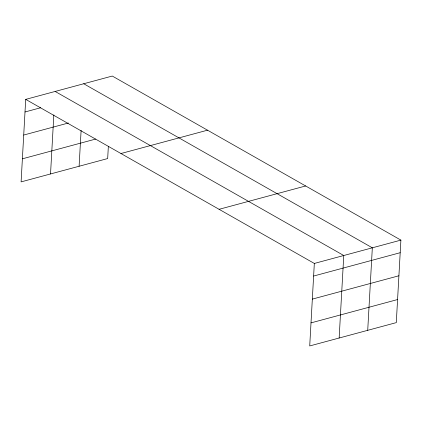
<?xml version="1.0" encoding="UTF-8"?>
<svg xmlns="http://www.w3.org/2000/svg" width="422" height="422" viewBox="0 0 422 422"><rect width="100%" height="100%" fill="white"/><g stroke="black" fill="none" stroke-linecap="round" stroke-linejoin="round"><path stroke-width="0.63" d="M25.71 99.381L314.327 263.444L309.716 345.95L396.29 322.619L400.9 240.113L112.284 76.05L25.71 99.381L21.1 181.887L107.673 158.556L108.354 146.376M50.534 173.954L53.831 114.937M79.104 166.252L81.114 130.335M339.151 338.017L343.761 255.51L55.145 91.447M367.72 330.315L372.331 247.814L83.714 83.751M25.009 111.972L40.665 107.752M23.716 135.045L68.39 123.008M22.392 158.814L95.63 139.075M120.956 153.524L207.529 130.187M219.087 209.307L305.655 185.97M314.327 263.444L400.9 240.113M313.625 276.041L400.198 252.704M312.333 299.108L398.906 275.777M311.003 322.883L397.577 299.546"/></g></svg>
